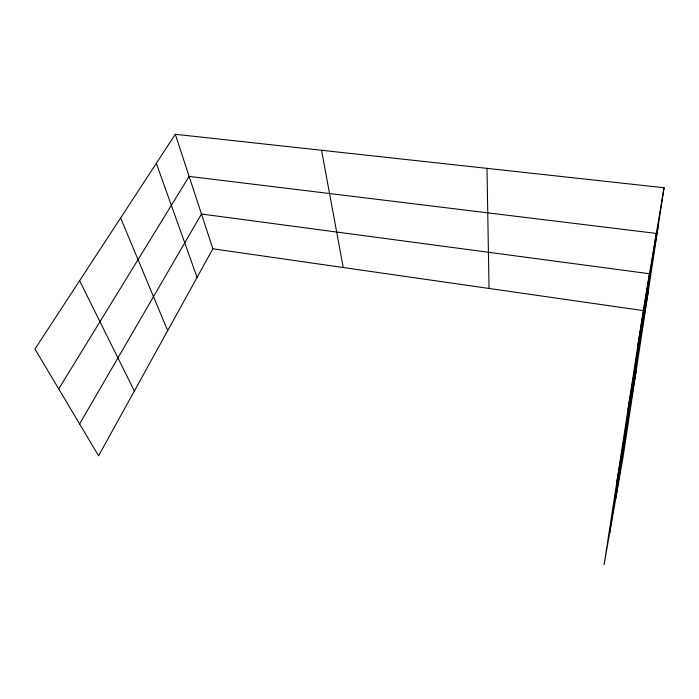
<?xml version="1.0" encoding="UTF-8"?>
<svg xmlns="http://www.w3.org/2000/svg" width="699" height="699" viewBox="0 0 699 699"><rect width="100%" height="100%" fill="white"/><g stroke="black" fill="none" stroke-linecap="round" stroke-linejoin="round"><path stroke-width="1.05" d="M664.05 187.734L622.958 457.758L604.076 564.722L643.22 310.601L664.05 187.734L175.318 134.278L34.95 349.028L98.603 455.818L212.863 248.792L175.318 134.278M609.615 533.363L649.467 273.737L201.461 214.016L79.599 423.935M615.793 498.361L656.3 233.422L189.123 176.393L58.725 388.915M637.934 344.939L658.65 223.191M627.982 409.544L648.375 290.767M616.544 483.813L636.335 369.841M212.863 248.792L643.22 310.601M79.616 280.692L134.357 391.029M120.63 217.939L167.681 330.644M156.331 163.313L197.083 277.381M321.566 150.276L343.226 267.516M486.993 168.372L489.038 288.46"/></g></svg>
